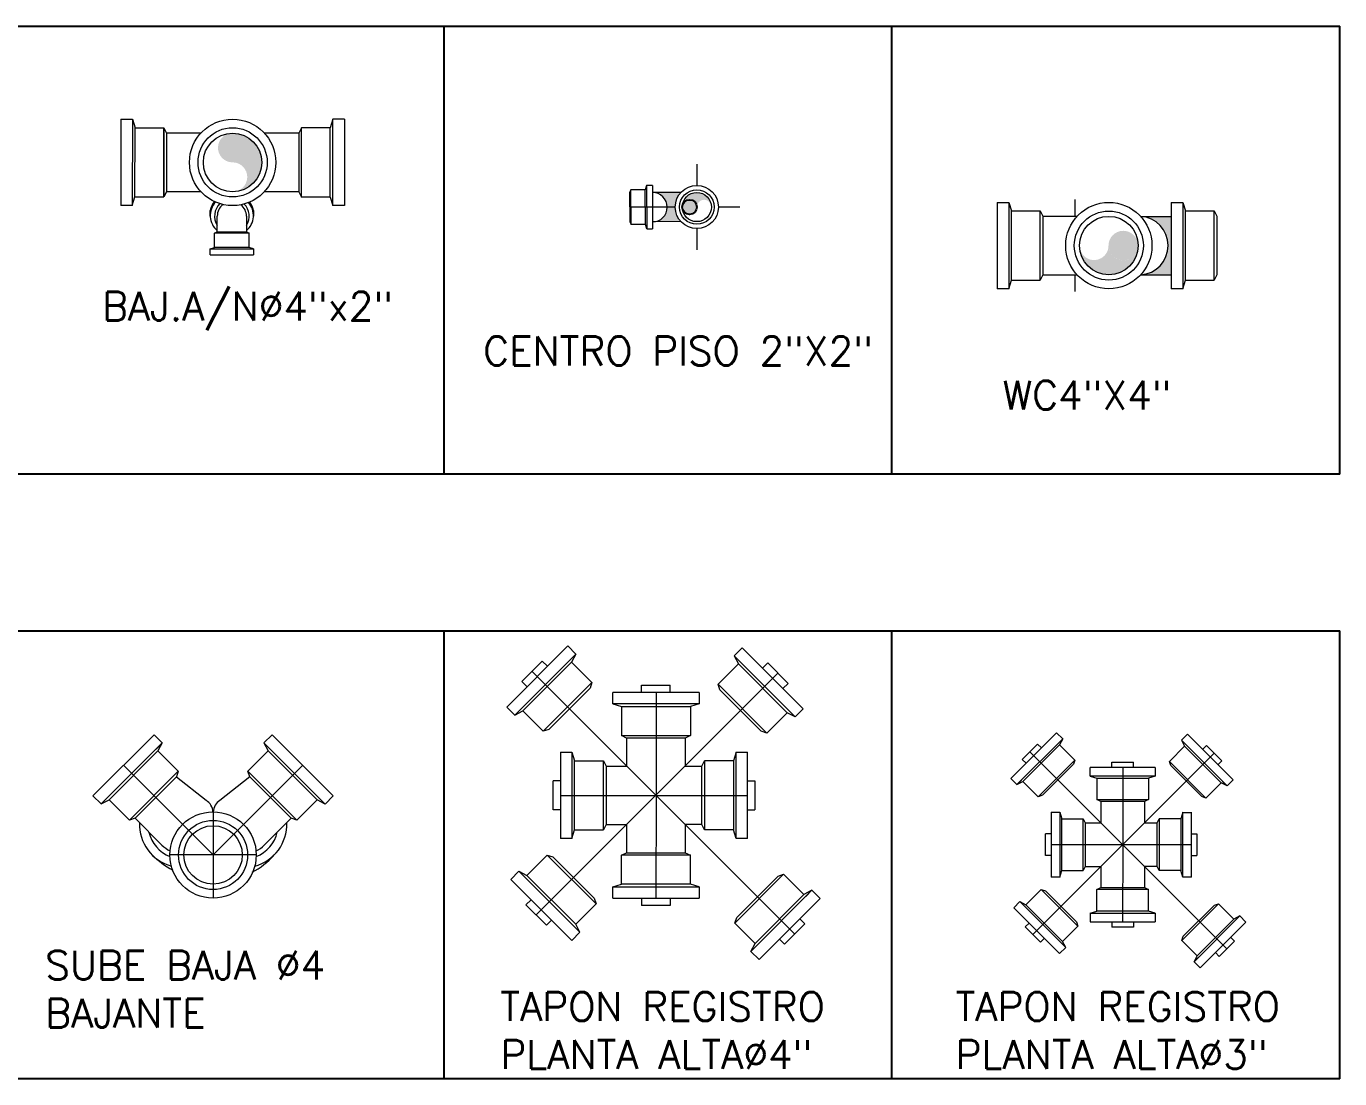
# Model space of a CAD drawing. Header units: inches. Extents: x 6.703 to 7.022, y 0.6 to 1.001.
# Drawn here: x 6.9324 to 7.0223, y 0.6 to 0.672 of the extents above; entities that cross this region are included whole.
import ezdxf

# ---------------------------------------------------------------- set-up
doc = ezdxf.new("R2010")
doc.units = ezdxf.units.IN
doc.header["$MEASUREMENT"] = 0
for name, pattern in [('CENTERX2', [4, 2.5, -0.5, 0.5, -0.5]), ('DASHDOTX2', [50.8, 25.4, -12.7, 0, -12.7]), ('DASHED2', [0.375, 0.25, -0.125])]:
    doc.linetypes.add(name, pattern=pattern)
for name, color, linetype in [('00', 7, 'Continuous'), ('EJEX2', 41, 'CENTERX2'), ('S.V.BAJ.', 8, 'DASHED2'), ('Tubo', 122, 'Continuous')]:
    doc.layers.add(name, color=color, linetype=linetype)
doc.styles.add('ROMANS', font='romans')

msp = doc.modelspace()

# ---------------------------------------------------------------- hatches: boundary and pattern name
at = {"layer": 'Tubo', "linetype": 'ByBlock', "lineweight": 20, "ltscale": 0.36}
h = msp.add_hatch(color=256, dxfattribs=at)
h.paths.add_polyline_path([(6.946507973160799, 0.6626625019569338), (6.946559201381088, 0.6626625118025898), (6.946559201381088, 0.6646638463623153, 0.9747306432653123)])
h.paths.add_polyline_path([(6.946559201381088, 0.6646638463623153), (6.946559201381071, 0.662662511802572), (6.946610813987479, 0.6626625217220977, 0.9745432643515146)])
h.paths.add_polyline_path([(6.948561856343629, 0.6626628966964508, 0.4139640743229706), (6.946559201381088, 0.6646638463622975, -0.9745432640484393), (6.946610813987551, 0.6626625217220977)])
h.paths.add_polyline_path([(6.948561856343629, 0.6626628966964508), (6.946610813987533, 0.6626625217220977, -0.00380896540080415), (6.946595572847587, 0.6626618514557977, -0.9820091724655646), (6.946559201381088, 0.6606585349839055, 0.4144630944438313)])
h = msp.add_hatch(color=256, dxfattribs=at)
h.paths.add_polyline_path([(6.97545398742156, 0.6586044096059942), (6.977227435561352, 0.6586088737801277, -0.1879764517921224), (6.976838092833488, 0.659607895843756), (6.976286430656826, 0.659607895843756, -0.3671693714269261)])
h.paths.add_polyline_path([(6.977229244454013, 0.6606088825899527), (6.97527652705833, 0.6606039671541426, -0.4116511848177471), (6.97628643065683, 0.659607895843756), (6.976838092833488, 0.659607895843756, -0.1884446919741607)])
h = msp.add_hatch(color=256, dxfattribs=at)
h.paths.add_polyline_path([(6.977314470290817, 0.659607895843756), (6.978314469250815, 0.659607895843756, 1)], flags=16)
h.paths.add_polyline_path([(6.978314469250815, 0.659607895843756), (6.977314470290817, 0.659607895843756, 1)])
h.paths.add_polyline_path([(6.978314469250815, 0.6606078948037628, 0.4142135623730135), (6.977314470290817, 0.659607895843756, -1), (6.978314469250815, 0.659607895843756)])
h.paths.add_polyline_path([(6.978314469250815, 0.6606078948037628), (6.978314469250815, 0.659607895843756, -1), (6.979314468210822, 0.659607895843756, 0.4142135623730238)])
h = msp.add_hatch(color=256, dxfattribs=at)
h.paths.add_polyline_path([(7.010769810103217, 0.6589715995863034), (7.00867128430738, 0.6589715995863034, -0.3960276389726356), (7.010552936628923, 0.6569746644115224), (7.010769810103217, 0.6569746644115224)])
h.paths.add_polyline_path([(7.010769810103217, 0.6569746644115224), (7.010552936628923, 0.6569746644115224, -0.3969126146444343), (7.008671284307308, 0.6549715997462989), (7.010769810103217, 0.6549715997462989)])
h = msp.add_hatch(color=256, dxfattribs=at)
h.paths.add_polyline_path([(7.006476765259123, 0.6569715996662967), (7.008499011900976, 0.6569715996662967, 1)])
h.paths.add_polyline_path([(7.008499011900976, 0.6569715996662967), (7.006476765259123, 0.6569715996662967, 1)])
h.paths.add_polyline_path([(7.008499011900976, 0.6569715996662877, -1), (7.006476765259123, 0.6569715996662967), (7.006476765259123, 0.6549717234792934, 0.417475352290398)])
h.paths.add_polyline_path([(7.006476765259123, 0.6569715996662967, -1), (7.004499012060972, 0.6569715996662877, 0.4109592782411885), (7.006476765259123, 0.6549717234792934)])

# ---------------------------------------------------------------- linework, layer by layer
at = {"linetype": 'Continuous', "ltscale": 0.36}
msp.add_circle((6.97781446977082, 0.659607895843756), 0.0004999994800009842, dxfattribs=at)
at = {"layer": 'EJEX2', "linetype": 'DASHDOTX2', "lineweight": 9, "ltscale": 0.02}
for p, q in [((6.978314469250815, 0.6625409651744787), (6.978314469250815, 0.6610842722610915)), ((6.976838092833488, 0.659607895843756), (6.973719975961273, 0.659607895843756)), ((6.981247538581537, 0.659607895843756), (6.97979084566815, 0.659607895843756)), ((7.004171121777975, 0.6601212059655064), (7.004171121777975, 0.658973179945459)), ((6.978314469250815, 0.6581315194264294), (6.978314469250815, 0.6566748265130423)), ((7.004171121777975, 0.6549731802654487), (7.004171121777975, 0.653821993367078)), ((6.985008254166862, 0.6098933103631285), (6.967048175309692, 0.6278533892202985)), ((6.967324968837925, 0.6111970880327607), (6.983860391692949, 0.6277325108877753)), ((6.975531448347621, 0.6264171970538935), (6.975523085507602, 0.6193784790223893)), ((7.014570259243566, 0.6088861011320795), (7.001100200100689, 0.6223561602749615)), ((7.001307795246862, 0.6098639343843036), (7.01370936238813, 0.6222655015255713)), ((6.939096094194843, 0.6214320547957765), (6.94521970891817, 0.6152996704016871)), ((6.951349267522766, 0.6214280867507254), (6.945220851173692, 0.615301644203184)), ((7.007456382749119, 0.6212852882801745), (7.007450110619104, 0.6160062497565463)), ((6.968984539462955, 0.6193784790223893), (6.981782438701591, 0.6193784790223893)), ((6.975523085507602, 0.6193784790223893), (6.975514722667578, 0.6123397609908849)), ((6.94521970891817, 0.6182524263071917), (6.94521970891817, 0.6123469144961735)), ((6.945220851173697, 0.6182524261890917), (6.945220851173679, 0.6123469146142825)), ((7.002546201085621, 0.6160062497565463), (7.012144625514596, 0.6160062497565463)), ((7.007450110619104, 0.6160062497565463), (7.00744383848909, 0.6107272112329181)), ((6.948173606961093, 0.6152996704016871), (6.942268095386283, 0.6152996704016871))]:
    msp.add_line(p, q, dxfattribs=at)
at = {"layer": 'S.V.BAJ.', "linetype": 'ByBlock', "ltscale": 0.36}
for p, q in [((6.74662477880544, 0.6719685039370068), (7.022294070144021, 0.6719685039370068)), ((6.961034227624334, 0.6413385826771725), (6.961034227624334, 0.6719685039370068)), ((6.991664148884186, 0.6413385826771725), (6.991664148884186, 0.6719685039370068)), ((7.022294070144021, 0.6413385826771725), (7.022294070144021, 0.6719685039370068)), ((7.022294070144021, 0.6413385826771725), (6.74662477880544, 0.6413385826771725)), ((6.74662477880544, 0.6306299212598523), (7.022294070144021, 0.6306299212598523)), ((6.961034227624334, 0.6), (6.961034227624334, 0.6306299212598523)), ((6.991664148884186, 0.6), (6.991664148884186, 0.6306299212598523)), ((7.022294070144021, 0.6), (7.022294070144021, 0.6306299212598523)), ((7.022294070144021, 0.6), (6.74662477880544, 0.6))]:
    msp.add_line(p, q, dxfattribs=at)
at = {"layer": 'Tubo', "linetype": 'ByBlock', "lineweight": 20, "ltscale": 0.36}
for p, q in [((6.938914821512341, 0.6656133110559258), (6.938906852617722, 0.6597078046214983)), ((6.938914821512341, 0.6656133110559258), (6.939702222370263, 0.6656122485366458)), ((6.939702222370263, 0.6656122485366458), (6.939694253475644, 0.6597067421022182)), ((6.939702222370263, 0.6656122485366458), (6.939701425480798, 0.6650216978931887)), ((6.939702222370263, 0.6656122485366458), (6.939882527678112, 0.6650214535137526)), ((6.939876152562422, 0.6602970483662393), (6.939882527678112, 0.6650214535137526)), ((6.939882527678112, 0.6650214535137526), (6.941851029822921, 0.6650187972155436)), ((6.941851029822921, 0.6650187972155436), (6.941844654707232, 0.6602943920680302)), ((6.941844654707232, 0.6602943920680302), (6.941851029822921, 0.6650187972155436)), ((6.941851029822921, 0.6650187972155436), (6.94203164326138, 0.6646563484414988)), ((6.951267863625165, 0.6650185529486128), (6.951086761371626, 0.6646563484414988)), ((6.951267863625165, 0.6602941463344139), (6.951267863625165, 0.6650185529486128)), ((6.953236366381073, 0.6650185529486128), (6.951267863625165, 0.6650185529486128)), ((6.953417468634612, 0.6656091037753832), (6.953236366381073, 0.6650185529486128)), ((6.953236366381073, 0.6602941463344139), (6.953236366381073, 0.6650185529486128)), ((6.953417468634612, 0.6597035955076435), (6.953417468634612, 0.6656091037753832)), ((6.954204869736978, 0.6656091037753832), (6.953417468634612, 0.6656091037753832)), ((6.954204869736978, 0.6656091037753832), (6.954204869736978, 0.6597035955076435)), ((6.94203164326138, 0.6646563484414988), (6.942026245663426, 0.6606563520832567)), ((6.94203164326138, 0.6646563484414988), (6.942026245663426, 0.6606563520832567)), ((6.944382481021998, 0.6646563484414988), (6.94203164326138, 0.6646563484414988)), ((6.951086761371626, 0.6646563484414988), (6.948735921740161, 0.6646563484414988)), ((6.951086761371626, 0.6646563484414988), (6.951086761371626, 0.6606563508415279)), ((6.942026245663426, 0.6606563520832567), (6.941844654707232, 0.6602943920680302)), ((6.944391396019805, 0.6606563500414768), (6.94203164326138, 0.6606563500414948)), ((6.951086761371617, 0.6606563500415127), (6.948727006742354, 0.6606563500414948)), ((6.951086761371626, 0.6606563508415279), (6.951267863625165, 0.6602941463344139)), ((6.973807573426969, 0.6607813722098843), (6.973717478501031, 0.660600042672733)), ((6.973717478501031, 0.660600042672733), (6.973722512936775, 0.6586000510891314)), ((6.974791821253551, 0.660783849786521), (6.973807573426969, 0.6607813722098843)), ((6.973813519610938, 0.6584191774260929), (6.973807573426969, 0.6607813722098843)), ((6.974881628780586, 0.6610793520715424), (6.974791821253551, 0.660783849786521)), ((6.974797767437494, 0.6584216550027476), (6.974791821253551, 0.660783849786521)), ((6.975275327911221, 0.6610803431022114), (6.974881628780586, 0.6610793520715424)), ((6.974881628780586, 0.6610793520715424), (6.974889061510532, 0.6581266085918211)), ((6.975275327911221, 0.6610803431022114), (6.975282760641167, 0.6581275996224722)), ((6.977229244454013, 0.6606088825899527), (6.975276527058321, 0.6606039671541426)), ((6.939694253475644, 0.6597067421022182), (6.938906852617722, 0.6597078046214983)), ((6.939695050365109, 0.6602972927456753), (6.939694253475644, 0.6597067421022182)), ((6.939694253475644, 0.6597067421022182), (6.939876152562422, 0.6602970483662393)), ((6.939876152562422, 0.6602970483662393), (6.941844654707232, 0.6602943920680302)), ((6.953236366381073, 0.6602941463344139), (6.951267863625165, 0.6602941463344139)), ((6.953236366381073, 0.6602941463344139), (6.953417468634612, 0.6597035955076435)), ((6.954204869736978, 0.6597035955076435), (6.953417468634612, 0.6597035955076435)), ((6.998866830407816, 0.6599274200808091), (6.998866830407816, 0.6540219087422356)), ((6.998866830407816, 0.6599274200808091), (6.999654231919624, 0.6599274200808091)), ((6.999654231919624, 0.6599274200808091), (6.999835334267344, 0.659336868946941)), ((6.999654231919624, 0.6599274200808091), (6.999654231919624, 0.659336868946941)), ((6.999654231919624, 0.6599274200808091), (6.999654231919624, 0.6540219087422356)), ((7.010769810103217, 0.6599274200808091), (7.010769810103217, 0.6540219087422356)), ((7.010769810103217, 0.6599274200808091), (7.011557211615026, 0.6599274200808091)), ((7.011557211615026, 0.6599274200808091), (7.011738313962747, 0.659336868946941)), ((7.011557211615026, 0.6599274200808091), (7.011557211615026, 0.659336868946941)), ((7.011557211615026, 0.6599274200808091), (7.011557211615026, 0.6540219087422356)), ((6.945030853180977, 0.6589828814612859), (6.945030931179279, 0.6593765816897865)), ((6.945506998048786, 0.6579078238780405), (6.945507230457482, 0.6589827870834145)), ((6.94750902141769, 0.6589823904967101), (6.947509670126315, 0.6579049577840568)), ((6.947983682892979, 0.6593759967026153), (6.947983604894714, 0.6589822964740789)), ((6.977227435561352, 0.6586088737801277), (6.975281561494065, 0.6586039755705411)), ((6.999835334267344, 0.659336868946941), (7.001803838046864, 0.659336868946941)), ((6.999835334267344, 0.6546124598760859), (6.999835334267344, 0.659336868946941)), ((7.001803838046864, 0.659336868946941), (7.001984940394584, 0.6589746642515186)), ((7.001803838046864, 0.6546124598760859), (7.001803838046864, 0.659336868946941)), ((7.001984940394584, 0.6589746642515186), (7.004325381833153, 0.6589730752107168)), ((7.001984940394584, 0.6589746642515186), (7.001984940394584, 0.6549746645715082)), ((7.008671284307362, 0.6589715995863034), (7.010769810103217, 0.6589715995863034)), ((7.011738313962747, 0.659336868946941), (7.013706817742265, 0.659336868946941)), ((7.011738313962747, 0.6546124598760859), (7.011738313962747, 0.659336868946941)), ((7.013706817742265, 0.659336868946941), (7.013887920089985, 0.6589746642515186)), ((7.013706817742265, 0.6546124598760859), (7.013706817742265, 0.659336868946941)), ((7.013887920089985, 0.6589746642515186), (7.013887920089985, 0.6549746645715082)), ((6.94532568300838, 0.6568330581334549), (6.945325878004063, 0.6578173087046886)), ((6.945325878004063, 0.6578173087046886), (6.945506998048786, 0.6579078238780405)), ((6.947688079375048, 0.6578168407149516), (6.945325878004063, 0.6578173087046886)), ((6.945506998048786, 0.6579078238780405), (6.947506995209569, 0.6579074276467551)), ((6.947506995209569, 0.6579074276467551), (6.947688079375048, 0.6578168407149516)), ((6.947687884379312, 0.656832590143718), (6.947688079375048, 0.6578168407149516)), ((6.973722512936775, 0.6586000510891314), (6.973813519610938, 0.6584191774260929)), ((6.974797767437494, 0.6584216550027476), (6.973813519610938, 0.6584191774260929)), ((6.974889061510532, 0.6581266085918211), (6.974797767437494, 0.6584216550027476)), ((6.974889061510532, 0.6581266085918211), (6.975282760641167, 0.6581275996224722)), ((6.945030389897392, 0.6567425655796302), (6.94532568300838, 0.6568330581334549)), ((6.947687884379312, 0.656832590143718), (6.94532568300838, 0.6568330581334549)), ((6.947983141611075, 0.656741980592459), (6.947687884379312, 0.656832590143718)), ((6.945030311899091, 0.6563488653511654), (6.945030389897392, 0.6567425655796302)), ((6.945030311899091, 0.6563488653511654), (6.947983063612828, 0.6563482803639584)), ((6.945030389897392, 0.6567425655796302), (6.947983141611075, 0.656741980592459)), ((6.947687866439709, 0.6567420390911582), (6.947983141611075, 0.656741980592459)), ((6.947983141611075, 0.656741980592459), (6.947983063612828, 0.6563482803639584)), ((6.999654231919624, 0.6540219087422356), (6.999835334267344, 0.6546124598760859)), ((6.999654231919624, 0.6546124598760859), (6.999654231919624, 0.6540219087422356)), ((6.999835334267344, 0.6546124598760859), (7.001803838046864, 0.6546124598760859)), ((7.001984940394584, 0.6549746645715082), (7.001803838046864, 0.6546124598760859)), ((7.001984940394584, 0.6549746645715082), (7.004325381833153, 0.6549730755307065)), ((7.008671284307371, 0.6549715997462989), (7.010769810103217, 0.6549715997462989)), ((7.011557211615026, 0.6540219087422356), (7.011738313962747, 0.6546124598760859)), ((7.011557211615026, 0.6546124598760859), (7.011557211615026, 0.6540219087422356)), ((7.011738313962747, 0.6546124598760859), (7.013706817742265, 0.6546124598760859)), ((7.013887920089985, 0.6549746645715082), (7.013706817742265, 0.6546124598760859)), ((6.999654231919624, 0.6540219087422356), (6.998866830407816, 0.6540219087422356)), ((7.011557211615026, 0.6540219087422356), (7.010769810103217, 0.6540219087422356)), ((6.969484074487307, 0.6295933171565955), (6.965308247373413, 0.6254174900426976)), ((6.970040851435832, 0.6290365402080657), (6.965865024321938, 0.6248607130941767)), ((6.969484074487307, 0.6295933171565955), (6.970040851435832, 0.6290365402080657)), ((6.970040851435832, 0.6290365402080657), (6.969623268724432, 0.628618957496675)), ((6.970040851435832, 0.6290365402080657), (6.96975132742259, 0.6284908987985216)), ((6.980867715566818, 0.6289156618755334), (6.981424492515339, 0.6294724388240543)), ((6.985600319629228, 0.6252966117101654), (6.981424492515339, 0.6294724388240543)), ((6.96635220406837, 0.6271574179789856), (6.967744146551018, 0.6285493604616293)), ((6.966410665731487, 0.625150237107414), (6.96975132742259, 0.6284908987985216)), ((6.968092132171684, 0.6282013748409639), (6.967744146551018, 0.6285493604616293)), ((6.96975132742259, 0.6284908987985216), (6.971143269793884, 0.6270989564272194)), ((6.981157239580055, 0.6283700204659805), (6.979765297208762, 0.6269780780946871)), ((6.980867715566818, 0.6289156618755334), (6.981157239580055, 0.6283700204659805)), ((6.981285298278209, 0.6284980791641338), (6.980867715566818, 0.6289156618755334)), ((6.985043542680707, 0.6247398347616445), (6.980867715566818, 0.6289156618755334)), ((6.981157239580055, 0.6283700204659805), (6.984497901271154, 0.6250293587748819)), ((6.982816434830957, 0.6280804965084407), (6.983164420451618, 0.6284284821290972)), ((6.983164420451618, 0.6284284821290972), (6.984556362934271, 0.6270365396464535)), ((6.966700189689031, 0.6268094323583202), (6.96635220406837, 0.6271574179789856)), ((6.96780260810278, 0.6237582947361208), (6.971143269793884, 0.6270989564272194)), ((6.971015211095725, 0.6267147803327413), (6.968186784197258, 0.6238863534342741)), ((6.971143269793884, 0.6270989564272194), (6.971015211095725, 0.6267147803327413)), ((6.972561966998291, 0.6256297954173422), (6.972561966998291, 0.6264171969291603)), ((6.978467478336882, 0.6264171969291603), (6.972561966998291, 0.6264171969291603)), ((6.974530470699079, 0.6269093229134141), (6.976498974636089, 0.6269093229134141)), ((6.974530470699079, 0.6264171969291603), (6.974530470699079, 0.6269093229134141)), ((6.976498974636089, 0.6264171969291603), (6.976498974636089, 0.6269093229134141)), ((6.978467478336882, 0.6264171969291603), (6.978467478336882, 0.6256297954173422)), ((6.979893355906911, 0.626593902000218), (6.979765297208762, 0.6269780780946871)), ((6.979765297208762, 0.6269780780946871), (6.983105958899861, 0.6236374164035885)), ((6.982721782805374, 0.6237654751017508), (6.979893355906911, 0.626593902000218)), ((6.984208377313605, 0.6266885540257879), (6.984556362934271, 0.6270365396464535)), ((6.965865024321938, 0.6248607130941767), (6.965308247373413, 0.6254174900426976)), ((6.978467478336882, 0.6256297954173422), (6.972561966998291, 0.6256297954173422)), ((6.973152518132159, 0.6256297954173422), (6.972561966998291, 0.6256297954173422)), ((6.972561966998291, 0.6256297954173422), (6.973152518132159, 0.625448693069631)), ((6.973152518132159, 0.625448693069631), (6.977876927203014, 0.625448693069631)), ((6.973152518132159, 0.625448693069631), (6.973152518132159, 0.6234801892901035)), ((6.978467478336882, 0.6256297954173422), (6.977876927203014, 0.6256297954173422)), ((6.978467478336882, 0.6256297954173422), (6.977876927203014, 0.625448693069631)), ((6.977876927203014, 0.625448693069631), (6.977876927203014, 0.6234801892901035)), ((6.966282607033333, 0.6252782958055764), (6.965865024321938, 0.6248607130941767)), ((6.965865024321938, 0.6248607130941767), (6.966410665731487, 0.625150237107414)), ((6.966410665731487, 0.625150237107414), (6.96780260810278, 0.6237582947361208)), ((6.984497901271154, 0.6250293587748819), (6.983105958899861, 0.6236374164035885)), ((6.985043542680707, 0.6247398347616445), (6.984497901271154, 0.6250293587748819)), ((6.985043542680707, 0.6247398347616445), (6.984625959969311, 0.6251574174730352)), ((6.985600319629228, 0.6252966117101654), (6.985043542680707, 0.6247398347616445)), ((6.968186784197258, 0.6238863534342741), (6.96780260810278, 0.6237582947361208)), ((6.983105958899861, 0.6236374164035885), (6.982721782805374, 0.6237654751017508)), ((7.002927124483903, 0.6236611062271775), (6.999795254148482, 0.6205292358917563)), ((7.002927124483903, 0.6236611062271775), (7.003344707195294, 0.6232435235157868)), ((7.011464855293533, 0.6231528647663876), (7.011882438004924, 0.6235704474777783)), ((7.015014308340345, 0.6204385771423572), (7.011882438004924, 0.6235704474777783)), ((6.941184007835303, 0.6235199684362405), (6.937008180554384, 0.6193441411553124)), ((6.941740784806096, 0.6229631914654477), (6.937564957525172, 0.6187873641845196)), ((6.941184007835303, 0.6235199684362405), (6.941740784806096, 0.6229631914654477)), ((6.941740784806096, 0.6229631914654477), (6.941323202078001, 0.6225456087373531)), ((6.941740784806096, 0.6229631914654477), (6.941451260781284, 0.6224175500340703)), ((6.948704576911519, 0.6229592234203966), (6.949261353882311, 0.6235160003911893)), ((6.952880404192437, 0.6187833961394775), (6.948704576911519, 0.6229592234203966)), ((6.949122159639608, 0.6225416406923019), (6.948704576911519, 0.6229592234203966)), ((6.948704576911519, 0.6229592234203966), (6.94899410093633, 0.6224135819890192)), ((6.95343718116323, 0.6193401731102702), (6.949261353882311, 0.6235160003911893)), ((6.973152518132159, 0.6234801892901035), (6.977876927203014, 0.6234801892901035)), ((6.973514722827582, 0.6232990869423835), (6.973152518132159, 0.6234801892901035)), ((6.973514722827573, 0.6232990869423835), (6.973514722827573, 0.6213784788623855)), ((6.977514722507574, 0.6232990869423835), (6.973514722827582, 0.6232990869423835)), ((6.977876927203014, 0.6234801892901035), (6.977514722507574, 0.6232990869423835)), ((6.977514722507574, 0.6232990869423835), (6.977514722507574, 0.6213784788623855)), ((7.003344707195294, 0.6232435235157868), (7.000212836859872, 0.6201116531803657)), ((7.0005782216697, 0.6218341818439723), (7.001622178531687, 0.6228781387059596)), ((7.000622067917035, 0.6203287961902981), (7.003127564185362, 0.6228342924586243)), ((7.001883167747186, 0.6226171494904605), (7.001622178531687, 0.6228781387059596)), ((7.003344707195294, 0.6232435235157868), (7.003031520161747, 0.6229303364822438)), ((7.003344707195294, 0.6232435235157868), (7.003127564185362, 0.6228342924586243)), ((7.003127564185362, 0.6228342924586243), (7.004171520963838, 0.6217903356801565)), ((7.011681998303466, 0.6227436337092251), (7.010638041524989, 0.6216996769307485)), ((7.014596725628954, 0.6200209944309665), (7.011464855293533, 0.6231528647663876)), ((7.011778042327081, 0.6228396777328357), (7.011464855293533, 0.6231528647663876)), ((7.011464855293533, 0.6231528647663876), (7.011681998303466, 0.6227436337092251)), ((7.011681998303466, 0.6227436337092251), (7.014187494571792, 0.620238137440899)), ((7.012926394741641, 0.6225264907410614), (7.01318738395714, 0.6227874799565605)), ((7.01318738395714, 0.6227874799565605), (7.014231340819127, 0.6217435230945731)), ((6.938110598956549, 0.6190768882093315), (6.941451260781284, 0.6224175500340703)), ((6.941451260781284, 0.6224175500340703), (6.942843203208266, 0.6210256076070884)), ((6.947602158509349, 0.6210216395620463), (6.94899410093633, 0.6224135819890192)), ((6.94899410093633, 0.6224135819890192), (6.95233476276106, 0.6190729201642894)), ((6.968984539462955, 0.6223312346916849), (6.968984539462955, 0.6164257233530936)), ((6.968984539462955, 0.6223312346916849), (6.969771940974773, 0.6223312346916849)), ((6.969771940974773, 0.6223312346916849), (6.969953043322485, 0.6217406835578169)), ((6.969771940974773, 0.6223312346916849), (6.969771940974773, 0.6217406835578169)), ((6.969771940974773, 0.6223312346916849), (6.969771940974773, 0.6164257233530936)), ((6.980995037189773, 0.622331234691676), (6.980813934842062, 0.6217406835578079)), ((6.980995037189773, 0.6164257233530847), (6.980995037189773, 0.622331234691676)), ((6.980995037189773, 0.622331234691676), (6.981782438701591, 0.622331234691676)), ((6.980995037189773, 0.6217406835578079), (6.980995037189773, 0.622331234691676)), ((6.981782438701591, 0.6164257233530847), (6.981782438701591, 0.622331234691676)), ((7.000839210885199, 0.6215731926284733), (7.0005782216697, 0.6218341818439723)), ((7.001666024695512, 0.6192848394118303), (7.004171520963838, 0.6217903356801565)), ((7.004171520963838, 0.6217903356801565), (7.004075476940214, 0.6215022036092891)), ((6.942843203208266, 0.6210256076070884), (6.939502541383527, 0.6176849457823496)), ((6.939502541383527, 0.6176849457823496), (6.942843203208266, 0.6210256076070884)), ((6.942843203208266, 0.6210256076070884), (6.942715144504984, 0.6206414314972403)), ((6.947602158509349, 0.6210216395620463), (6.950942820334087, 0.6176809777373075)), ((6.950942820334087, 0.6176809777373075), (6.947602158509349, 0.6210216395620463)), ((6.947730217212618, 0.620637463452207), (6.947602158509349, 0.6210216395620463)), ((6.969953043322485, 0.6217406835578169), (6.971921547102012, 0.6217406835578169)), ((6.969953043322485, 0.6170162744869617), (6.969953043322485, 0.6217406835578169)), ((6.971921547102012, 0.6217406835578169), (6.972102649449732, 0.6213784788623765)), ((6.971921547102012, 0.6170162744869617), (6.971921547102012, 0.6217406835578169)), ((6.972102649449732, 0.6213784788623765), (6.972102649449732, 0.6173784791823841)), ((6.972102649449732, 0.6213784788623855), (6.973514722827573, 0.6213784788623855)), ((6.977514722507574, 0.6213784788623855), (6.978664328714815, 0.6213784788623855)), ((6.978664328714815, 0.6213784788623855), (6.978845431062535, 0.6217406835578079)), ((6.978664328714815, 0.6173784791823931), (6.978664328714815, 0.6213784788623855)), ((6.980813934842062, 0.6217406835578079), (6.978845431062535, 0.6217406835578079)), ((6.978845431062535, 0.6217406835578079), (6.978845431062535, 0.6170162744869527)), ((6.980813934842062, 0.6217406835578079), (6.980813934842062, 0.6170162744869527)), ((7.004075476940214, 0.6215022036092891), (7.001954156766361, 0.619380883435441)), ((7.005229271737125, 0.620694737052761), (7.005229271737125, 0.6212852881866291)), ((7.009658405241064, 0.6212852881866291), (7.005229271737125, 0.6212852881866291)), ((7.006705649512714, 0.6216543826748127), (7.00818202746547, 0.6216543826748127)), ((7.006705649512714, 0.6212852881866291), (7.006705649512714, 0.6216543826748127)), ((7.00818202746547, 0.6212852881866291), (7.00818202746547, 0.6216543826748127)), ((7.009658405241064, 0.6212852881866291), (7.009658405241064, 0.620694737052761)), ((7.010638041524989, 0.6216996769307485), (7.013143537793315, 0.6191941806624223)), ((7.010734085548604, 0.6214115448598989), (7.010638041524989, 0.6216996769307485)), ((7.012855405722457, 0.6192902246860507), (7.010734085548604, 0.6214115448598989)), ((7.013970351603628, 0.6214825338790742), (7.014231340819127, 0.6217435230945731)), ((6.942715144504984, 0.6206414314972403), (6.939886717493362, 0.6178130044856233)), ((6.942715144504984, 0.6206414314972403), (6.939886717493362, 0.6178130044856233)), ((6.942715144504984, 0.6206414314972403), (6.944756591235642, 0.6190377376767052)), ((6.947730217212618, 0.620637463452207), (6.945688770481919, 0.6190337696317167)), ((6.950558644224239, 0.6178090364405902), (6.947730217212618, 0.620637463452207)), ((6.950558644224239, 0.6178090364405902), (6.947730217212618, 0.620637463452207)), ((6.968984539462955, 0.6203627309908968), (6.968492413478701, 0.6203627309908968)), ((6.968492413478701, 0.6183942270538817), (6.968492413478701, 0.6203627309908968)), ((6.981782438701591, 0.6203627309908878), (6.982274564685845, 0.6203627309908878)), ((6.982274564685845, 0.6203627309908878), (6.982274564685845, 0.6183942270538817)), ((7.000212836859872, 0.6201116531803657), (6.999795254148482, 0.6205292358917563)), ((7.000526023893425, 0.6204248402139176), (7.000212836859872, 0.6201116531803657)), ((7.000212836859872, 0.6201116531803657), (7.000622067917035, 0.6203287961902981)), ((7.000622067917035, 0.6203287961902981), (7.001666024695512, 0.6192848394118303)), ((7.009658405241064, 0.620694737052761), (7.005229271737125, 0.620694737052761)), ((7.005672185087521, 0.620694737052761), (7.005229271737125, 0.620694737052761)), ((7.005229271737125, 0.620694737052761), (7.005672185087521, 0.6205589102919776)), ((7.005672185087521, 0.6205589102919776), (7.009215491890667, 0.6205589102919776)), ((7.005672185087521, 0.6205589102919776), (7.005672185087521, 0.6190825324573342)), ((7.009658405241064, 0.620694737052761), (7.009215491890667, 0.620694737052761)), ((7.009658405241064, 0.620694737052761), (7.009215491890667, 0.6205589102919776)), ((7.009215491890667, 0.6205589102919776), (7.009215491890667, 0.6190825324573342)), ((7.014187494571792, 0.620238137440899), (7.013143537793315, 0.6191941806624223)), ((7.014596725628954, 0.6200209944309665), (7.014187494571792, 0.620238137440899)), ((7.014596725628954, 0.6200209944309665), (7.014283538595407, 0.6203341814645095)), ((7.015014308340345, 0.6204385771423572), (7.014596725628954, 0.6200209944309665)), ((6.937564957525172, 0.6187873641845196), (6.937008180554384, 0.6193441411553124)), ((6.937982540253267, 0.6192049469126142), (6.937564957525172, 0.6187873641845196)), ((6.937564957525172, 0.6187873641845196), (6.938110598956549, 0.6190768882093315)), ((6.939502541383527, 0.6176849457823496), (6.938110598956549, 0.6190768882093315)), ((6.95233476276106, 0.6190729201642894), (6.950942820334087, 0.6176809777373075)), ((6.952880404192437, 0.6187833961394775), (6.95233476276106, 0.6190729201642894)), ((6.952880404192437, 0.6187833961394775), (6.952462821464342, 0.6192009788675721)), ((6.95343718116323, 0.6193401731102702), (6.952880404192437, 0.6187833961394775)), ((7.001954156766361, 0.619380883435441), (7.001666024695512, 0.6192848394118303)), ((7.005672185087521, 0.6190825324573342), (7.009215491890667, 0.6190825324573342)), ((7.005943838609088, 0.6189467056965419), (7.005672185087521, 0.6190825324573342)), ((7.009215491890667, 0.6190825324573342), (7.008943838369082, 0.6189467056965419)), ((7.013143537793315, 0.6191941806624223), (7.012855405722457, 0.6192902246860507)), ((6.968984539462955, 0.6183942270538817), (6.968492413478701, 0.6183942270538817)), ((6.981782438701591, 0.6183942270538817), (6.982274564685845, 0.6183942270538817)), ((7.002546201085621, 0.6182208165085202), (7.002546201085621, 0.6137916830045723)), ((7.002546201085621, 0.6182208165085202), (7.003136752219485, 0.6182208165085202)), ((7.003136752219485, 0.6182208165085202), (7.003272578980267, 0.6177779031581148)), ((7.003136752219485, 0.6182208165085202), (7.003136752219485, 0.6177779031581148)), ((7.003136752219485, 0.6182208165085202), (7.003136752219485, 0.6137916830045723)), ((7.005943838609084, 0.6189467056965419), (7.005943838609084, 0.617506249636548)), ((7.008943838369082, 0.6189467056965419), (7.005943838609088, 0.6189467056965419)), ((7.008943838369082, 0.6189467056965419), (7.008943838369082, 0.617506249636548)), ((7.011554074380737, 0.6182208165085114), (7.011418247619953, 0.6177779031581148)), ((7.011554074380737, 0.6177779031581148), (7.011554074380737, 0.6182208165085114)), ((7.011554074380737, 0.6137916830045723), (7.011554074380737, 0.6182208165085114)), ((7.011560346510751, 0.6182145443784968), (7.012150897644615, 0.6182145443784968)), ((7.012144625514596, 0.6137916830045723), (7.012144625514596, 0.6182208165085114)), ((6.939886717493362, 0.6178130044856233), (6.939502541383527, 0.6176849457823496)), ((6.93988671749338, 0.6178130044856323), (6.94172238339764, 0.6159773385813713)), ((6.950558644224239, 0.6178090364405902), (6.948722978319969, 0.6159733705363202)), ((6.950942820334087, 0.6176809777373075), (6.950558644224239, 0.6178090364405902)), ((6.972102649449732, 0.6173784791823841), (6.971921547102012, 0.6170162744869617)), ((6.972102649449732, 0.6173784791823931), (6.973514722827573, 0.6173784791823931)), ((6.973514722827573, 0.6173784791823931), (6.973514722827573, 0.6154578711023951)), ((6.978664328714815, 0.6173784791823931), (6.977514722507574, 0.6173784791823931)), ((6.977514722507574, 0.6173784791823931), (6.977514722507574, 0.6154578711023951)), ((6.978845431062535, 0.6170162744869527), (6.978664328714815, 0.6173784791823931)), ((7.003272578980267, 0.6177779031581148), (7.004748956814911, 0.6177779031581148)), ((7.003272578980267, 0.6142345963549779), (7.003272578980267, 0.6177779031581148)), ((7.004748956814911, 0.6177779031581148), (7.004884783575704, 0.617506249636539)), ((7.004748956814911, 0.6142345963549779), (7.004748956814911, 0.6177779031581148)), ((7.004884783575704, 0.617506249636539), (7.004884783575704, 0.6145062498765447)), ((7.004884783575704, 0.617506249636548), (7.005943838609084, 0.617506249636548)), ((7.008943838369082, 0.617506249636548), (7.009806043024517, 0.617506249636548)), ((7.009806043024517, 0.617506249636548), (7.009941869785306, 0.6177779031581148)), ((7.009806043024517, 0.6145062498765536), (7.009806043024517, 0.617506249636548)), ((7.009941869785306, 0.6177779031581148), (7.009941869785306, 0.6142345963549689)), ((7.011418247619953, 0.6177779031581148), (7.009941869785306, 0.6177779031581148)), ((7.011418247619953, 0.6177779031581148), (7.011418247619953, 0.6142345963549689)), ((6.969771940974773, 0.6164257233530936), (6.968984539462955, 0.6164257233530936)), ((6.969771940974773, 0.6164257233530936), (6.969953043322485, 0.6170162744869617)), ((6.969771940974773, 0.6170162744869617), (6.969771940974773, 0.6164257233530936)), ((6.969953043322485, 0.6170162744869617), (6.971921547102012, 0.6170162744869617)), ((6.980813934842062, 0.6170162744869527), (6.978845431062535, 0.6170162744869527)), ((6.980995037189773, 0.6164257233530847), (6.980813934842062, 0.6170162744869527)), ((6.980995037189773, 0.6164257233530847), (6.980995037189773, 0.6170162744869527)), ((6.981782438701591, 0.6164257233530847), (6.980995037189773, 0.6164257233530847)), ((7.002546201085621, 0.6167444387329225), (7.002177106597433, 0.6167444387329225)), ((7.002177106597433, 0.6152680607801702), (7.002177106597433, 0.6167444387329225)), ((7.012144625514596, 0.6167444387329225), (7.012513720002788, 0.6167444387329225)), ((7.012513720002788, 0.6167444387329225), (7.012513720002788, 0.6152680607801612)), ((6.966687459259711, 0.6139002401456631), (6.968079401631004, 0.6152921825169565)), ((6.968079401631004, 0.6152921825169565), (6.968463577725491, 0.6151641238187942)), ((6.971420063322103, 0.6119515208258579), (6.968079401631004, 0.6152921825169565)), ((6.968463577725491, 0.6151641238187942), (6.971292004623955, 0.612335696920327)), ((6.97315251813215, 0.6152767686299417), (6.97351472282759, 0.6154578709776618)), ((6.977876927203005, 0.6152767686299417), (6.97315251813215, 0.6152767686299417)), ((6.97315251813215, 0.6133082648504142), (6.97315251813215, 0.6152767686299417)), ((6.97351472282759, 0.6154578709776618), (6.977514722507583, 0.6154578709776618)), ((6.977514722507583, 0.6154578709776618), (6.977876927203005, 0.6152767686299417)), ((6.977876927203005, 0.6133082648504142), (6.977876927203005, 0.6152767686299417)), ((7.002546201085621, 0.6152680607801702), (7.002177106597433, 0.6152680607801702)), ((7.012144625514596, 0.6152680607801612), (7.012513720002788, 0.6152680607801612)), ((6.965585040901638, 0.6136329872103796), (6.966141817850158, 0.6141897641589005)), ((6.966141817850158, 0.6141897641589005), (6.966687459259711, 0.6139002401456631)), ((6.966141817850158, 0.6141897641589005), (6.966559400561553, 0.6137721814475009)), ((6.966141817850158, 0.6141897641589005), (6.970317644964047, 0.6100139370450116)), ((6.970028120950809, 0.6105595784545557), (6.966687459259711, 0.6139002401456631)), ((6.98425382137377, 0.6139884048473153), (6.980913159682666, 0.6106477431562078)), ((6.981041218380828, 0.6110319192506948), (6.983869645279296, 0.613860346149162)), ((6.983869645279296, 0.613860346149162), (6.98425382137377, 0.6139884048473153)), ((6.985645763745067, 0.6125964624760131), (6.98425382137377, 0.6139884048473153)), ((7.003136752219485, 0.6137916830045723), (7.002546201085621, 0.6137916830045723)), ((7.003136752219485, 0.6137916830045723), (7.003272578980267, 0.6142345963549779)), ((7.003136752219485, 0.6142345963549779), (7.003136752219485, 0.6137916830045723)), ((7.003272578980267, 0.6142345963549779), (7.004748956814911, 0.6142345963549779)), ((7.004884783575704, 0.6145062498765447), (7.004748956814911, 0.6142345963549779)), ((7.004884783575704, 0.6145062498765536), (7.005943838609084, 0.6145062498765536)), ((7.005943838609084, 0.6145062498765536), (7.005943838609084, 0.6130657938165507)), ((7.008943838369082, 0.6145062498765536), (7.008943838369082, 0.6130657938165507)), ((7.009806043024517, 0.6145062498765536), (7.008943838369082, 0.6145062498765536)), ((7.009941869785306, 0.6142345963549689), (7.009806043024517, 0.6145062498765536)), ((7.011418247619953, 0.6142345963549689), (7.009941869785306, 0.6142345963549689)), ((7.011554074380737, 0.6137916830045723), (7.011418247619953, 0.6142345963549689)), ((7.011554074380737, 0.6137916830045723), (7.011554074380737, 0.6142345963549689)), ((7.012144625514596, 0.6137916830045723), (7.011554074380737, 0.6137916830045723)), ((6.965585040901638, 0.6136329872103796), (6.969760868015526, 0.6094571600964818)), ((6.972561966998282, 0.613127162502703), (6.97315251813215, 0.6133082648504142)), ((6.972561966998282, 0.613127162502703), (6.97315251813215, 0.613127162502703)), ((6.972561966998282, 0.6123397609908849), (6.972561966998282, 0.613127162502703)), ((6.972561966998282, 0.613127162502703), (6.978467478336873, 0.613127162502703)), ((6.977876927203005, 0.6133082648504142), (6.97315251813215, 0.6133082648504142)), ((6.978467478336873, 0.613127162502703), (6.977876927203005, 0.6133082648504142)), ((6.977876927203005, 0.613127162502703), (6.978467478336873, 0.613127162502703)), ((6.978467478336873, 0.613127162502703), (6.978467478336873, 0.6123397609908849)), ((6.982015578040722, 0.6087101593753614), (6.986191405154615, 0.6128859864892594)), ((6.986191405154615, 0.6128859864892594), (6.985645763745067, 0.6125964624760131)), ((6.985773822443221, 0.6124684037778597), (6.986191405154615, 0.6128859864892594)), ((6.986191405154615, 0.6128859864892594), (6.986748182103141, 0.6123292095407294)), ((7.000829663063203, 0.6118912984689849), (7.001873619841676, 0.6129352552474527)), ((7.004379116110002, 0.6104297589791265), (7.001873619841676, 0.6129352552474527)), ((7.001873619841676, 0.6129352552474527), (7.002161751912539, 0.6128392112238332)), ((7.002161751912539, 0.6128392112238332), (7.004283072086391, 0.610717891049985)), ((7.005672185087517, 0.6129299669622129), (7.005943838609097, 0.6130657937230052)), ((7.005672185087517, 0.6114535891275695), (7.005672185087517, 0.6129299669622129)), ((7.009215491890658, 0.6129299669622129), (7.005672185087517, 0.6129299669622129)), ((7.005943838609097, 0.6130657937230052), (7.008943838369092, 0.6130657937230052)), ((7.008943838369092, 0.6130657937230052), (7.009215491890658, 0.6129299669622129)), ((7.009215491890658, 0.6114535891275695), (7.009215491890658, 0.6129299669622129)), ((6.966976983217259, 0.612241044894757), (6.966628997596595, 0.6118930592740915)), ((6.968020940079247, 0.6105011167914389), (6.966628997596595, 0.6118930592740915)), ((6.970028120950809, 0.6105595784545557), (6.971420063322103, 0.6119515208258579)), ((6.971292004623955, 0.612335696920327), (6.971420063322103, 0.6119515208258579)), ((6.972561966998282, 0.6123397609908849), (6.978467478336873, 0.6123397609908849)), ((6.974530470699075, 0.6123397609908849), (6.974530470699075, 0.6118476350066312)), ((6.976498974636085, 0.6123397609908849), (6.976498974636085, 0.6118476350066312)), ((6.985645763745067, 0.6125964624760131), (6.982305102053965, 0.6092558007849145)), ((6.982572354989244, 0.6081533824268406), (6.986748182103141, 0.6123292095407294)), ((7.000002849294646, 0.6116908587675178), (7.000420432006041, 0.6121084414789085)), ((7.000420432006041, 0.6121084414789085), (7.003552302341458, 0.6089765711434874)), ((7.000420432006041, 0.6121084414789085), (7.000733619039588, 0.6117952544453654)), ((7.000420432006041, 0.6121084414789085), (7.000829663063203, 0.6118912984689849)), ((7.003335159331529, 0.6093858022006587), (7.000829663063203, 0.6118912984689849)), ((7.014004434648748, 0.6119574219952196), (7.011498938380422, 0.6094519257268934)), ((7.013716302577894, 0.6118613779716091), (7.014004434648748, 0.6119574219952196)), ((7.015048391427221, 0.6109134652167518), (7.014004434648748, 0.6119574219952196)), ((6.976498974636085, 0.6118476350066312), (6.974530470699075, 0.6118476350066312)), ((6.980913159682666, 0.6106477431562078), (6.981041218380828, 0.6110319192506948)), ((7.000002849294646, 0.6116908587675178), (7.003134719630067, 0.6085589884320967)), ((7.005229271737115, 0.6113177623667861), (7.005672185087517, 0.6114535891275695)), ((7.005229271737115, 0.6113177623667861), (7.009658405241059, 0.6113177623667861)), ((7.005229271737115, 0.6113177623667861), (7.005672185087517, 0.6113177623667861)), ((7.00523554386713, 0.6107209391029036), (7.00523554386713, 0.6113114902367627)), ((7.009215491890658, 0.6114535891275695), (7.005672185087517, 0.6114535891275695)), ((7.009658405241059, 0.6113177623667861), (7.009215491890658, 0.6114535891275695)), ((7.009215491890658, 0.6113177623667861), (7.009658405241059, 0.6113177623667861)), ((7.009658405241059, 0.6113177623667861), (7.009658405241059, 0.6107272112329181)), ((7.011594982404041, 0.6097400577977609), (7.013716302577894, 0.6118613779716091)), ((7.012325752148966, 0.6079987378912631), (7.015457622484383, 0.6111306082266754)), ((7.015457622484383, 0.6111306082266754), (7.015048391427221, 0.6109134652167518)), ((7.015144435450836, 0.6108174211931324), (7.015457622484383, 0.6111306082266754)), ((7.015457622484383, 0.6111306082266754), (7.015875205195778, 0.6107130255152847)), ((6.968368925699908, 0.6108491024121043), (6.968020940079247, 0.6105011167914389)), ((6.969900062252656, 0.6104315197564023), (6.970317644964047, 0.6100139370450116)), ((6.970317644964047, 0.6100139370450116), (6.970028120950809, 0.6105595784545557)), ((6.982305102053965, 0.6092558007849145), (6.980913159682666, 0.6106477431562078)), ((6.985704225408184, 0.6105892816044505), (6.984312282925531, 0.6091973391217977)), ((6.985356239787519, 0.6109372672251159), (6.985704225408184, 0.6105892816044505)), ((7.001046806031362, 0.6106469020308009), (7.000785816815868, 0.6103859128153017)), ((7.001829773677855, 0.6093419559533145), (7.000785816815868, 0.6103859128153017)), ((7.003335159331529, 0.6093858022006587), (7.004379116110002, 0.6104297589791265)), ((7.004283072086391, 0.610717891049985), (7.004379116110002, 0.6104297589791265)), ((7.005229271737115, 0.6107272112329181), (7.009658405241059, 0.6107272112329181)), ((7.006705649512714, 0.6107272112329181), (7.006705649512714, 0.6103581167447255)), ((7.008182027465466, 0.6103581167447255), (7.006705649512714, 0.6103581167447255)), ((7.008182027465466, 0.6107272112329181), (7.008182027465466, 0.6103581167447255)), ((7.015048391427221, 0.6109134652167518), (7.012542895158894, 0.6084079689484257)), ((7.012743334860357, 0.6075811551798636), (7.015875205195778, 0.6107130255152847)), ((6.970317644964047, 0.6100139370450116), (6.969760868015526, 0.6094571600964818)), ((6.982015578040722, 0.6087101593753614), (6.982305102053965, 0.6092558007849145)), ((6.983964297304871, 0.6095453247424631), (6.984312282925531, 0.6091973391217977)), ((7.00209076289335, 0.6096029451688135), (7.001829773677855, 0.6093419559533145)), ((7.003239115307914, 0.6092897581770392), (7.003552302341458, 0.6089765711434874)), ((7.003552302341458, 0.6089765711434874), (7.003335159331529, 0.6093858022006587)), ((7.011498938380422, 0.6094519257268934), (7.011594982404041, 0.6097400577977609)), ((7.012542895158894, 0.6084079689484257), (7.011498938380422, 0.6094519257268934)), ((7.01509223767456, 0.6094080795630776), (7.014048280812573, 0.6083641227010814)), ((7.014831248459061, 0.6096690687785767), (7.01509223767456, 0.6094080795630776)), ((6.982015578040722, 0.6087101593753614), (6.982433160752122, 0.6091277420867611)), ((6.982572354989244, 0.6081533824268406), (6.982015578040722, 0.6087101593753614)), ((7.003552302341458, 0.6089765711434874), (7.003134719630067, 0.6085589884320967)), ((7.012325752148966, 0.6079987378912631), (7.012542895158894, 0.6084079689484257)), ((7.012325752148966, 0.6079987378912631), (7.012638939182509, 0.6083119249248062)), ((7.013787291597074, 0.6086251119165805), (7.014048280812573, 0.6083641227010814)), ((7.012743334860357, 0.6075811551798636), (7.012325752148966, 0.6079987378912631))]:
    msp.add_line(p, q, dxfattribs=at)
for centre, radius in [((6.94655920138108, 0.6626611906730926), 0.002952755669286675), ((6.94655920138108, 0.6626611906730926), 0.002366783585527275), ((6.94655920138108, 0.6626611906730926), 0.002002655689201031), ((6.978314469250815, 0.659607895843756), 0.001476376417332033), ((6.978314469250815, 0.659607895843756), 0.00118110113385889), ((6.978314469250815, 0.659607895843756), 0.000999998960001985), ((7.006499011980969, 0.6569715996662967), 0.002952755787401637), ((7.006499011980978, 0.6569715996662877), 0.002362204629911973), ((7.006499011980969, 0.6569715996663057), 0.001999999920003979), ((6.945220851173692, 0.6152996704016781), 0.002952755787401637), ((6.945220851173692, 0.6152996704016692), 0.002362204629911973), ((6.945220851173692, 0.6152996704016871), 0.001999999920003979)]:
    msp.add_circle(centre, radius, dxfattribs=at)
for centre, radius, start, end in [((6.975279062986017, 0.6595965386559521), 0.001007431689946849, 270.1442262626746, 90.14422626267456), ((6.946384414340758, 0.6590253632805518), 0.001353485798234554, 137.0251286847669, 229.5901056821973), ((6.946507246000325, 0.659068208111272), 0.001508177613822778, 142.5342180509525, 168.2016606472579), ((6.946507229037926, 0.6589825889677361), 0.001181100708650975, 133.5722375928291, 212.137701210039), ((6.946507229037926, 0.6589825889677361), 0.0009999986000133589, 126.9633706713777, 179.9886487925752), ((6.946507229037926, 0.6589825889677361), 0.0009999986000133589, 359.9886487915447, 51.41775452457814), ((6.946507229037926, 0.6589825889677361), 0.001181100708650975, 328.0324936858817, 44.80888760341311), ((6.946630245739328, 0.659025405232284), 0.001353285079380996, 310.5123246779288, 41.19572162864585), ((6.946507246000325, 0.659068208111272), 0.001508177613822778, 11.77563694142281, 35.80887628277061), ((7.008549217434845, 0.6569715996663057), 0.002003721537883391, 273.4926259749857, 86.50737402488687), ((6.944188312844174, 0.6181779741523776), 0.001030598684271058, 4.142750695452412, 56.53646976732804), ((6.946257857017866, 0.6181731425335583), 0.001031764744243517, 123.4745257638271, 175.5928828446811), ((6.94313659690344, 0.6173915520871575), 0.002952755787401637, 177.6356101106396, 255.0000000000203), ((6.947308764814152, 0.6173875840421332), 0.002952755787401637, 285.0000000001407, 2.364389888666659), ((6.943136596903445, 0.6173915520871575), 0.002362204629911973, 192.8509475737774, 248.578178477894), ((6.947308764814148, 0.6173875840421242), 0.002362204629911973, 291.421821522245, 347.1490524248958), ((6.943136596903432, 0.6173915520871663), 0.001999999920003979, 225, 244.795661008536), ((6.947308764814161, 0.6173875840421332), 0.001999999920003979, 295.2043389914626, 314.9999999999978), ((6.945815141465773, 0.6202623637408947), 0.006878086968215073, 226.1325912759613, 240.8408027773786), ((6.945558310705592, 0.6186626616396742), 0.005103212423897652, 297.1309234741018, 318.7767327328197)]:
    msp.add_arc(centre, radius, start, end, dxfattribs=at)

# ---------------------------------------------------------------- texts
at = {"layer": '00', "linetype": 'ByBlock', "lineweight": 9, "char_height": 0.001968503937007874, "width": 0.02598425196850394, "attachment_point": 1, "style": 'ROMANS'}
for s, insert in [('BAJ.A/N%%c4"x2"', (6.937630581787634, 0.6538100640068206)), ('CENTRO PISO 2"X2"', (6.963703954467823, 0.6507491263838382)), ('WC4"X4"', (6.999233106261427, 0.64773382665762)), ('SUBE BAJA %%c4 BAJANTE', (6.933741406110566, 0.6087514401714339)), ('TAPON REGISTRO\\PPLANTA ALTA%%c4"', (6.964879840609449, 0.60592371583144)), ('TAPON REGISTRO\\PPLANTA ALTA%%c3"', (6.996018275108333, 0.60592371583144))]:
    msp.add_mtext(s, dxfattribs=dict(at, insert=insert))

doc.saveas('drawing.dxf')
